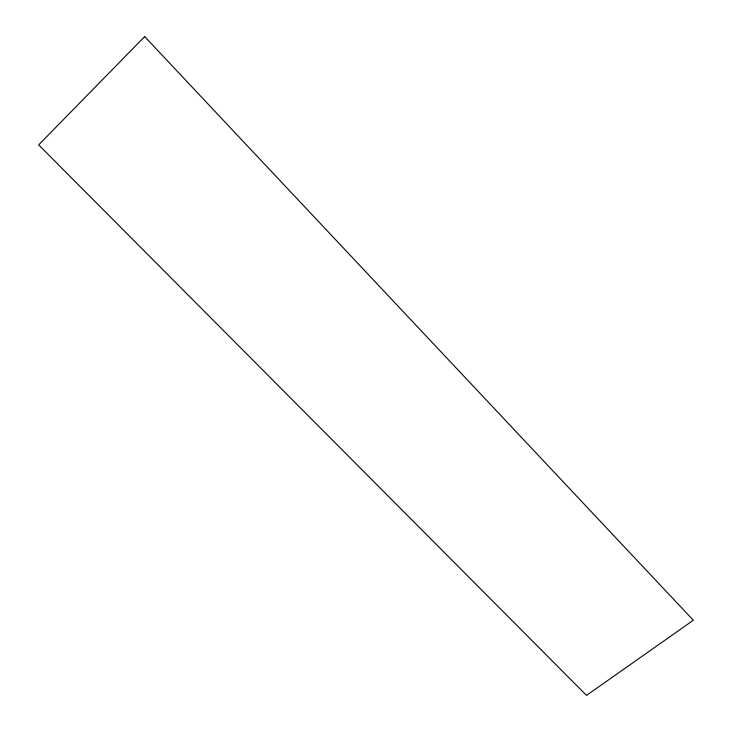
<?xml version="1.0" encoding="UTF-8"?>
<svg xmlns="http://www.w3.org/2000/svg" width="732" height="732" viewBox="0 0 732 732"><rect width="100%" height="100%" fill="white"/><g stroke="black" fill="none" stroke-linecap="round" stroke-linejoin="round"><path stroke-width="1.1" d="M144.661 36.6L38.677 144.872L586.533 695.4L693.323 620.251L144.661 36.6"/></g></svg>
